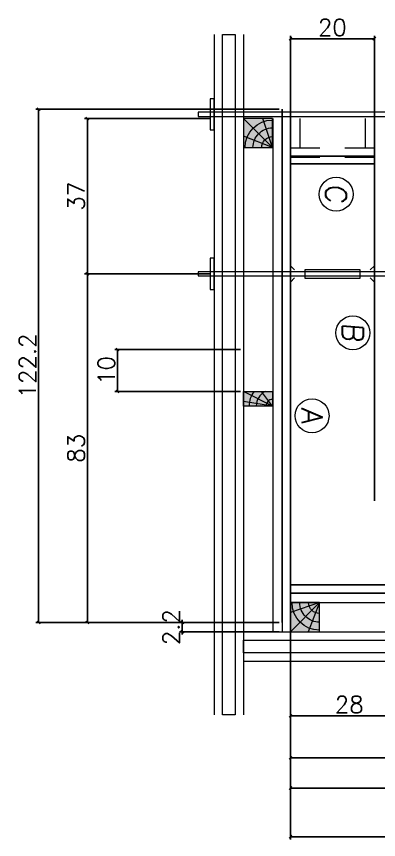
# Model space of a CAD drawing. Extents: x -8482 to 2614, y -517 to 5500.
# Drawn here: x -8242 to -7983, y 154 to 742 of the extents above; entities that cross this region are included whole.
import ezdxf
from ezdxf.enums import TextEntityAlignment as Align

# ---------------------------------------------------------------- set-up
doc = ezdxf.new("R2010")
doc.units = 0
doc.layers.get('0').update_dxf_attribs({"color": 1, "lineweight": 9})
for name, color, linetype, lineweight in [('BARRA_ANCORAGEM', 1, 'Continuous', 15), ('HACHURA_MEIOPONTALETE', 33, 'Continuous', 15), ('HACHURA_PONTALETE', 23, 'Continuous', 15), ('MEIOPONTALE_3_5X7', 12, 'Continuous', 15), ('PERFIL_METALICO', 7, 'Continuous', 15), ('PONTALETE_7X7', 18, 'Continuous', 15), ('SARRAFO_2_2X7', 24, 'Continuous', 15), ('TEXTO_LEITURA', 1, 'Continuous', 15)]:
    doc.layers.add(name, color=color, linetype=linetype, lineweight=lineweight)
doc.layers.add('COTA', color=241, linetype='Continuous')
doc.layers.add('NOMENCLATURA', color=7, linetype='Continuous')
doc.layers.add('hachura-chapa', color=7, linetype='Continuous', true_color=0xd07990)
doc.styles.add('Romans', font='romans.shx', dxfattribs={"height": 12})
doc.dimstyles.new('COTAX3', dxfattribs={"dimtxt": 12, "dimasz": 2, "dimexe": 2, "dimexo": 2, "dimgap": 2, "dimtad": 1, "dimdec": 1, "dimlfac": 0.333333, "dimzin": 12, "dimdsep": 46, "dimtxsty": 'Romans', "dimblk": 'OBLIQUE', "dimcen": 9, "dimclrd": 4, "dimclre": 4, "dimclrt": 240, "dimaunit": 1, "dimadec": 8, "dimazin": 3, "dimtfac": 1, "dimtdec": 1, "dimtix": 1, "dimtmove": 0, "dimatfit": 2, "dimldrblk": 'OBLIQUE', "dimfxl": 1, "dimtolj": 1, "dimtzin": 0, "dimlwd": -1, "dimlwe": -1, "dimarcsym": 0})

# ---------------------------------------------------------------- blocks, each defined once
blk = doc.blocks.new('_Oblique')
at = {"color": 0, "linetype": 'ByBlock', "lineweight": -2}
blk.add_line((-0.5, -0.5), (0.5, 0.5), dxfattribs=at)
blk = doc.blocks.new('*D9215')
at = {"layer": 'COTA', "color": 4, "linetype": 'Continuous', "ltscale": 30, "transparency": 16777216}
for p, q in [((-8053.87, 676.1), (-8227.87, 676.1)), ((-8225.87, 676.1), (-8225.87, 309.5)), ((-8053.87, 309.5), (-8227.87, 309.5))]:
    blk.add_line(p, q, dxfattribs=at)
at = {"layer": 'Defpoints', "color": 0, "linetype": 'Continuous', "ltscale": 30, "transparency": 16777216}
for p in [(-8051.87, 676.1), (-8225.87, 309.5), (-8051.87, 309.5)]:
    blk.add_point(p, dxfattribs=at)
at = {"layer": 'COTA', "color": 4, "linetype": 'Continuous', "ltscale": 30, "transparency": 16777216, "xscale": 2, "yscale": 2, "zscale": 2}
for p, rotation in [((-8225.87, 676.1), 90), ((-8225.87, 309.5), 270)]:
    blk.add_blockref('_Oblique', p, dxfattribs=dict(at, rotation=rotation))
at = {"layer": 'COTA', "color": 240, "linetype": 'Continuous', "ltscale": 30, "transparency": 16777216, "insert": (-8233.87, 492.8), "char_height": 12, "attachment_point": 5, "rotation": 90, "style": 'Romans'}
blk.add_mtext('\\A1;122.2', dxfattribs=at)
blk = doc.blocks.new('*D9217')
at = {"layer": 'COTA', "color": 4, "linetype": 'Continuous', "ltscale": 30, "transparency": 16777216}
for p, q in [((-8045.87, 638.5), (-8045.87, 728.5)), ((-8045.87, 726.5), (-7985.87, 726.5)), ((-7985.87, 638.5), (-7985.87, 728.5))]:
    blk.add_line(p, q, dxfattribs=at)
at = {"layer": 'Defpoints', "color": 0, "linetype": 'Continuous', "ltscale": 30, "transparency": 16777216}
for p in [(-7985.87, 726.5), (-8045.87, 636.5), (-7985.87, 636.5)]:
    blk.add_point(p, dxfattribs=at)
at = {"layer": 'COTA', "color": 4, "linetype": 'Continuous', "ltscale": 30, "transparency": 16777216, "xscale": 2, "yscale": 2, "zscale": 2, "rotation": 180}
blk.add_blockref('_Oblique', (-8045.87, 726.5), dxfattribs=at)
at = {"layer": 'COTA', "color": 4, "linetype": 'Continuous', "ltscale": 30, "transparency": 16777216, "xscale": 2, "yscale": 2, "zscale": 2}
blk.add_blockref('_Oblique', (-7985.87, 726.5), dxfattribs=at)
at = {"layer": 'COTA', "color": 240, "linetype": 'Continuous', "ltscale": 30, "transparency": 16777216, "insert": (-8015.87, 734.5), "char_height": 12, "attachment_point": 5, "style": 'Romans'}
blk.add_mtext('\\A1;20', dxfattribs=at)
blk = doc.blocks.new('PT')
at = {"layer": 'HACHURA_PONTALETE'}
h = blk.add_hatch(color=256, dxfattribs=at)
h.dxf.hatch_style = 1
h.paths.add_polyline_path([(0, 0), (14, 0), (14, -14), (0, -14)])
at = {"layer": 'PONTALETE_7X7'}
for q in [(0, -14), (0, -5.43), (9.34, -14), (0, -14), (0, -5.43), (9.34, -14)]:
    blk.add_line((14, 0), q, dxfattribs=at)
blk.add_lwpolyline([(0, 0), (14, 0), (14, -14), (0, -14)], close=True, dxfattribs=at)
for centre, radius, start, end in [((14, 0), 13.24, 180, 270), ((14.01, -0.08), 9.41, 179.4828, 269.9104), ((14.01, -0.08), 9.41, 179.4828, 269.9104), ((14.01, -0.08), 5.19, 179.0659, 269.8369), ((14.01, -0.08), 5.19, 179.0659, 269.8369), ((14, 0), 13.24, 180, 270)]:
    blk.add_arc(centre, radius, start, end, dxfattribs=at)
at = {"layer": 'SARRAFO_2_2X7'}
blk.add_lwpolyline([(0, 0), (14, 0), (14, -14), (0, -14)], close=True, dxfattribs=at)
blk = doc.blocks.new('B1A.E2')
at = {"layer": 'PONTALETE_7X7', "xscale": -0.495, "yscale": 0.495, "zscale": 0.495, "rotation": 270}
blk.add_blockref('PT', (6.93, 0), dxfattribs=at)
blk = doc.blocks.new('*D9218')
at = {"layer": 'COTA', "color": 4, "linetype": 'Continuous', "ltscale": 30, "transparency": 16777216}
for p, q in [((-8081.47, 504.5), (-8171.47, 504.5)), ((-8169.47, 504.5), (-8169.47, 474.5)), ((-8081.47, 474.5), (-8171.47, 474.5))]:
    blk.add_line(p, q, dxfattribs=at)
at = {"layer": 'Defpoints', "color": 0, "linetype": 'Continuous', "ltscale": 30, "transparency": 16777216}
for p in [(-8079.47, 504.5), (-8169.47, 474.5), (-8079.47, 474.5)]:
    blk.add_point(p, dxfattribs=at)
at = {"layer": 'COTA', "color": 4, "linetype": 'Continuous', "ltscale": 30, "transparency": 16777216, "xscale": 2, "yscale": 2, "zscale": 2}
for p, rotation in [((-8169.47, 504.5), 90), ((-8169.47, 474.5), 270)]:
    blk.add_blockref('_Oblique', p, dxfattribs=dict(at, rotation=rotation))
at = {"layer": 'COTA', "color": 240, "linetype": 'Continuous', "ltscale": 30, "transparency": 16777216, "insert": (-8177.47, 489.5), "char_height": 12, "attachment_point": 5, "rotation": 90, "style": 'Romans'}
blk.add_mtext('\\A1;10', dxfattribs=at)
blk = doc.blocks.new('MEIOPT')
at = {"layer": 'HACHURA_MEIOPONTALETE'}
h = blk.add_hatch(color=256, dxfattribs=at)
h.dxf.hatch_style = 1
h.paths.add_polyline_path([(0, 0), (7, 0), (7, -14), (0, -14)])
at = {"layer": 'MEIOPONTALE_3_5X7'}
for q in [(0, -14), (0, -5.3), (4.87, -14)]:
    blk.add_line((7, 0), q, dxfattribs=at)
blk.add_lwpolyline([(0, 0), (7, 0), (7, -14), (0, -14)], close=True, dxfattribs=at)
for radius, start in [(3.17, 180), (7.83, 206.5651), (11.31, 231.7782)]:
    blk.add_arc((7, 0), radius, start, 270, dxfattribs=at)
blk = doc.blocks.new('B2A.E4')
at = {"layer": 'MEIOPONTALE_3_5X7', "xscale": 0.495, "yscale": 0.495, "zscale": 0.495}
blk.add_blockref('MEIOPT', (0, 6.93), dxfattribs=at)
blk = doc.blocks.new('PAR.BAI2')
at = {"layer": 'BARRA_ANCORAGEM'}
blk.add_lwpolyline([(-3.7125, -0.891), (3.7125, -0.891), (3.7125, 0), (-3.7125, 0)], close=True, dxfattribs=at)
blk = doc.blocks.new('*D9219')
at = {"layer": 'COTA', "color": 4, "linetype": 'Continuous', "ltscale": 30, "transparency": 16777216}
for p, q in [((-8103.07, 669.5), (-8193.07, 669.5)), ((-8191.07, 669.5), (-8191.07, 558.5)), ((-8103.07, 558.5), (-8193.07, 558.5))]:
    blk.add_line(p, q, dxfattribs=at)
at = {"layer": 'Defpoints', "color": 0, "linetype": 'Continuous', "ltscale": 30, "transparency": 16777216}
for p in [(-8101.07, 669.5), (-8191.07, 558.5), (-8101.07, 558.5)]:
    blk.add_point(p, dxfattribs=at)
at = {"layer": 'COTA', "color": 4, "linetype": 'Continuous', "ltscale": 30, "transparency": 16777216, "xscale": 2, "yscale": 2, "zscale": 2}
for p, rotation in [((-8191.07, 669.5), 90), ((-8191.07, 558.5), 270)]:
    blk.add_blockref('_Oblique', p, dxfattribs=dict(at, rotation=rotation))
at = {"layer": 'COTA', "color": 240, "linetype": 'Continuous', "ltscale": 30, "transparency": 16777216, "insert": (-8199.07, 614), "char_height": 12, "attachment_point": 5, "rotation": 90, "style": 'Romans'}
blk.add_mtext('\\A1;37', dxfattribs=at)
blk = doc.blocks.new('*D9220')
at = {"layer": 'COTA', "color": 4, "linetype": 'Continuous', "ltscale": 30, "transparency": 16777216}
for p, q in [((-8103.07, 558.5), (-8193.07, 558.5)), ((-8191.07, 558.5), (-8191.07, 309.5)), ((-8103.07, 309.5), (-8193.07, 309.5))]:
    blk.add_line(p, q, dxfattribs=at)
at = {"layer": 'Defpoints', "color": 0, "linetype": 'Continuous', "ltscale": 30, "transparency": 16777216}
for p in [(-8101.07, 558.5), (-8191.07, 309.5), (-8101.07, 309.5)]:
    blk.add_point(p, dxfattribs=at)
at = {"layer": 'COTA', "color": 4, "linetype": 'Continuous', "ltscale": 30, "transparency": 16777216, "xscale": 2, "yscale": 2, "zscale": 2}
for p, rotation in [((-8191.07, 558.5), 90), ((-8191.07, 309.5), 270)]:
    blk.add_blockref('_Oblique', p, dxfattribs=dict(at, rotation=rotation))
at = {"layer": 'COTA', "color": 240, "linetype": 'Continuous', "ltscale": 30, "transparency": 16777216, "insert": (-8199.07, 434), "char_height": 12, "attachment_point": 5, "rotation": 90, "style": 'Romans'}
blk.add_mtext('\\A1;83', dxfattribs=at)
blk = doc.blocks.new('PAR_CIMA')
at = {"layer": 'BARRA_ANCORAGEM'}
blk.add_lwpolyline([(-0.94905, -0.999), (-1.94805, 0), (1.94805, 0), (0.94905, -0.999)], dxfattribs=at)
blk = doc.blocks.new('PAR_BAIXO')
at = {"layer": 'BARRA_ANCORAGEM'}
blk.add_lwpolyline([(-0.94905, 0.999), (-1.94805, 0), (1.94805, 0), (0.94905, 0.999)], dxfattribs=at)
blk = doc.blocks.new('*D9221')
at = {"layer": 'COTA', "color": 4, "linetype": 'Continuous', "ltscale": 30, "transparency": 16777216}
for p, q in [((-8103.07, 558.5), (-8193.07, 558.5)), ((-8191.07, 558.5), (-8191.07, 309.5)), ((-8103.07, 309.5), (-8193.07, 309.5))]:
    blk.add_line(p, q, dxfattribs=at)
at = {"layer": 'Defpoints', "color": 0, "linetype": 'Continuous', "ltscale": 30, "transparency": 16777216}
for p in [(-8101.07, 558.5), (-8191.07, 309.5), (-8101.07, 309.5)]:
    blk.add_point(p, dxfattribs=at)
at = {"layer": 'COTA', "color": 4, "linetype": 'Continuous', "ltscale": 30, "transparency": 16777216, "xscale": 2, "yscale": 2, "zscale": 2}
for p, rotation in [((-8191.07, 558.5), 90), ((-8191.07, 309.5), 270)]:
    blk.add_blockref('_Oblique', p, dxfattribs=dict(at, rotation=rotation))
at = {"layer": 'COTA', "color": 240, "linetype": 'Continuous', "ltscale": 30, "transparency": 16777216, "insert": (-8199.07, 434), "char_height": 12, "attachment_point": 5, "rotation": 90, "style": 'Romans'}
blk.add_mtext('\\A1;83', dxfattribs=at)
blk = doc.blocks.new('TA')
at = {"layer": 'TEXTO_LEITURA'}
blk.add_circle((-0.23, 0.15), 4.04, dxfattribs=at)
at = {"layer": 'TEXTO_LEITURA', "style": 'Romans', "oblique": 5}
blk.add_text('A', height=4.99, dxfattribs=at).set_placement((-0.23, 0.15), align=Align.MIDDLE_CENTER)
blk = doc.blocks.new('TB')
at = {"layer": 'TEXTO_LEITURA'}
blk.add_circle((0.04, -0.13), 4.04, dxfattribs=at)
at = {"layer": 'TEXTO_LEITURA', "style": 'Romans', "oblique": 5}
blk.add_text('B', height=4.99, dxfattribs=at).set_placement((-0.17, -0.13), align=Align.MIDDLE_CENTER)
blk = doc.blocks.new('TC')
at = {"layer": 'TEXTO_LEITURA'}
blk.add_circle((0.04, -0.11), 4.04, dxfattribs=at)
at = {"layer": 'TEXTO_LEITURA', "style": 'Romans', "oblique": 5}
blk.add_text('C', height=4.99, dxfattribs=at).set_placement((-0.14, -0.11), align=Align.MIDDLE_CENTER)
blk = doc.blocks.new('*D9222')
at = {"layer": 'COTA', "color": 4, "linetype": 'Continuous', "ltscale": 30, "transparency": 16777216}
for p, q in [((-8045.87, 328.5), (-8045.87, 154.5)), ((-7712.87, 328.5), (-7712.87, 154.5)), ((-8045.87, 156.5), (-7712.87, 156.5))]:
    blk.add_line(p, q, dxfattribs=at)
at = {"layer": 'Defpoints', "color": 0, "linetype": 'Continuous', "ltscale": 30, "transparency": 16777216}
for p in [(-8045.87, 330.5), (-7712.87, 330.5), (-7712.87, 156.5)]:
    blk.add_point(p, dxfattribs=at)
at = {"layer": 'COTA', "color": 4, "linetype": 'Continuous', "ltscale": 30, "transparency": 16777216, "xscale": 2, "yscale": 2, "zscale": 2, "rotation": 180}
blk.add_blockref('_Oblique', (-8045.87, 156.5), dxfattribs=at)
at = {"layer": 'COTA', "color": 4, "linetype": 'Continuous', "ltscale": 30, "transparency": 16777216, "xscale": 2, "yscale": 2, "zscale": 2}
blk.add_blockref('_Oblique', (-7712.87, 156.5), dxfattribs=at)
at = {"layer": 'COTA', "color": 240, "linetype": 'Continuous', "ltscale": 30, "transparency": 16777216, "insert": (-7879.37, 164.5), "char_height": 12, "attachment_point": 5, "style": 'Romans'}
blk.add_mtext('\\A1;111', dxfattribs=at)
blk = doc.blocks.new('*D9225')
at = {"layer": 'COTA', "color": 4, "linetype": 'Continuous', "ltscale": 30, "transparency": 16777216}
for p, q in [((-8045.87, 300.9), (-8045.87, 240.9)), ((-7961.87, 300.9), (-7961.87, 240.9)), ((-8045.87, 242.9), (-7961.87, 242.9))]:
    blk.add_line(p, q, dxfattribs=at)
at = {"layer": 'Defpoints', "color": 0, "linetype": 'Continuous', "ltscale": 30, "transparency": 16777216}
for p in [(-8045.87, 302.9), (-7961.87, 302.9), (-7961.87, 242.9)]:
    blk.add_point(p, dxfattribs=at)
at = {"layer": 'COTA', "color": 4, "linetype": 'Continuous', "ltscale": 30, "transparency": 16777216, "xscale": 2, "yscale": 2, "zscale": 2, "rotation": 180}
blk.add_blockref('_Oblique', (-8045.87, 242.9), dxfattribs=at)
at = {"layer": 'COTA', "color": 4, "linetype": 'Continuous', "ltscale": 30, "transparency": 16777216, "xscale": 2, "yscale": 2, "zscale": 2}
blk.add_blockref('_Oblique', (-7961.87, 242.9), dxfattribs=at)
at = {"layer": 'COTA', "color": 240, "linetype": 'Continuous', "ltscale": 30, "transparency": 16777216, "insert": (-8003.87, 250.9), "char_height": 12, "attachment_point": 5, "style": 'Romans'}
blk.add_mtext('\\A1;28', dxfattribs=at)
blk = doc.blocks.new('*D9227')
at = {"layer": 'COTA', "color": 4, "linetype": 'Continuous', "ltscale": 30, "transparency": 16777216}
for p, q in [((-8045.87, 300.9), (-8045.87, 210.9)), ((-7880.87, 300.9), (-7880.87, 210.9)), ((-8045.87, 212.9), (-7880.87, 212.9))]:
    blk.add_line(p, q, dxfattribs=at)
at = {"layer": 'Defpoints', "color": 0, "linetype": 'Continuous', "ltscale": 30, "transparency": 16777216}
for p in [(-8045.87, 302.9), (-7880.87, 302.9), (-7880.87, 212.9)]:
    blk.add_point(p, dxfattribs=at)
at = {"layer": 'COTA', "color": 4, "linetype": 'Continuous', "ltscale": 30, "transparency": 16777216, "xscale": 2, "yscale": 2, "zscale": 2, "rotation": 180}
blk.add_blockref('_Oblique', (-8045.87, 212.9), dxfattribs=at)
at = {"layer": 'COTA', "color": 4, "linetype": 'Continuous', "ltscale": 30, "transparency": 16777216, "xscale": 2, "yscale": 2, "zscale": 2}
blk.add_blockref('_Oblique', (-7880.87, 212.9), dxfattribs=at)
at = {"layer": 'COTA', "color": 240, "linetype": 'Continuous', "ltscale": 30, "transparency": 16777216, "insert": (-7963.37, 220.9), "char_height": 12, "attachment_point": 5, "style": 'Romans'}
blk.add_mtext('\\A1;55', dxfattribs=at)
blk = doc.blocks.new('*D9237')
at = {"layer": 'COTA', "color": 4, "linetype": 'Continuous', "ltscale": 30, "transparency": 16777216}
for p, q in [((-8045.87, 279.3), (-8045.87, 189.3)), ((-7825.37, 279.3), (-7825.37, 189.3)), ((-8045.87, 191.3), (-7825.37, 191.3))]:
    blk.add_line(p, q, dxfattribs=at)
at = {"layer": 'Defpoints', "color": 0, "linetype": 'Continuous', "ltscale": 30, "transparency": 16777216}
for p in [(-8045.87, 281.3), (-7825.37, 281.3), (-7825.37, 191.3)]:
    blk.add_point(p, dxfattribs=at)
at = {"layer": 'COTA', "color": 4, "linetype": 'Continuous', "ltscale": 30, "transparency": 16777216, "xscale": 2, "yscale": 2, "zscale": 2, "rotation": 180}
blk.add_blockref('_Oblique', (-8045.87, 191.3), dxfattribs=at)
at = {"layer": 'COTA', "color": 4, "linetype": 'Continuous', "ltscale": 30, "transparency": 16777216, "xscale": 2, "yscale": 2, "zscale": 2}
blk.add_blockref('_Oblique', (-7825.37, 191.3), dxfattribs=at)
at = {"layer": 'COTA', "color": 240, "linetype": 'Continuous', "ltscale": 30, "transparency": 16777216, "insert": (-7935.62, 199.3), "char_height": 12, "attachment_point": 5, "style": 'Romans'}
blk.add_mtext('\\A1;73.5', dxfattribs=at)
blk = doc.blocks.new('*D9238')
at = {"layer": 'Defpoints', "color": 0, "linetype": 'Continuous', "ltscale": 30, "transparency": 16777216}
for p in [(-8051.87, 309.5), (-8123.19, 302.9), (-8051.87, 302.9)]:
    blk.add_point(p, dxfattribs=at)
at = {"layer": 'NOMENCLATURA', "color": 4, "linetype": 'Continuous', "ltscale": 30, "transparency": 16777216}
for p, q in [((-8053.87, 309.5), (-8125.19, 309.5)), ((-8123.19, 309.5), (-8123.19, 311.5)), ((-8123.19, 309.5), (-8123.19, 302.9)), ((-8053.87, 302.9), (-8125.19, 302.9)), ((-8123.19, 302.9), (-8123.19, 300.9))]:
    blk.add_line(p, q, dxfattribs=at)
at = {"layer": 'NOMENCLATURA', "color": 4, "linetype": 'Continuous', "ltscale": 30, "transparency": 16777216, "xscale": 2, "yscale": 2, "zscale": 2}
for p, rotation in [((-8123.19, 309.5), 270), ((-8123.19, 302.9), 90)]:
    blk.add_blockref('_Oblique', p, dxfattribs=dict(at, rotation=rotation))
at = {"layer": 'NOMENCLATURA', "color": 240, "linetype": 'Continuous', "ltscale": 30, "transparency": 16777216, "insert": (-8131.19, 306.2), "char_height": 12, "attachment_point": 5, "rotation": 90, "style": 'Romans'}
blk.add_mtext('\\A1;2.2', dxfattribs=at)

msp = doc.modelspace()

# ---------------------------------------------------------------- linework, layer by layer
at = {"layer": 'BARRA_ANCORAGEM', "linetype": 'Continuous', "ltscale": 30}
for points in [[(-8111.87, 674), (-8111.87, 671), (-7919.87, 671), (-7919.87, 674)], [(-8111.87, 560), (-8111.87, 557), (-7919.87, 557), (-7919.87, 560)], [(-8035.67, 561.5), (-8035.67, 555.5), (-7996.07, 555.5), (-7996.07, 561.5)]]:
    msp.add_lwpolyline(points, close=True, dxfattribs=at)
at = {"layer": 'hachura-chapa', "ltscale": 30}
for p, q in [((-8051.87, 676.1), (-8051.87, 309.5)), ((-8045.87, 676.1), (-8045.87, 309.5)), ((-7985.87, 669.5), (-7985.87, 396.5)), ((-8045.87, 642.5), (-7985.87, 642.5)), ((-8045.87, 637.1), (-7985.87, 637.1)), ((-8045.87, 336.5), (-7712.87, 336.5)), ((-8045.87, 330.5), (-7712.87, 330.5))]:
    msp.add_line(p, q, dxfattribs=at)
at = {"layer": 'PERFIL_METALICO', "ltscale": 30}
for p, q in [((-8100.47, 729.5), (-8100.47, 243.5)), ((-8079.47, 729.5), (-8079.47, 243.5)), ((-8079.47, 302.9), (-7652.87, 302.9)), ((-8079.47, 281.9), (-7652.87, 281.9))]:
    msp.add_line(p, q, dxfattribs=at)
at = {"layer": 'PERFIL_METALICO', "linetype": 'Continuous', "ltscale": 30}
for points in [[(-8085.47, 729.5), (-8085.47, 243.5), (-8094.47, 243.5), (-8094.47, 729.5)], [(-8079.47, 296.9), (-7652.87, 296.9), (-7652.87, 287.9), (-8079.47, 287.9)]]:
    msp.add_lwpolyline(points, close=True, dxfattribs=at)
at = {"layer": 'SARRAFO_2_2X7', "ltscale": 30}
for p, q in [((-8058.47, 669.5), (-8058.47, 302.9)), ((-8051.87, 669.5), (-8051.87, 302.9)), ((-8045.87, 669.5), (-8045.87, 648.5)), ((-8039.27, 669.5), (-8039.27, 648.5)), ((-7992.47, 669.5), (-7992.47, 648.5)), ((-7985.87, 669.5), (-7985.87, 648.5)), ((-8045.87, 648.5), (-8024.87, 648.5)), ((-8006.87, 648.5), (-7985.87, 648.5)), ((-8045.87, 641.9), (-8024.87, 641.9)), ((-8006.87, 641.9), (-7985.87, 641.9)), ((-8045.87, 330.5), (-7712.87, 330.5)), ((-8045.87, 323.9), (-7712.87, 323.9))]:
    msp.add_line(p, q, dxfattribs=at)

# ---------------------------------------------------------------- block references
at = {"layer": 'BARRA_ANCORAGEM', "linetype": 'Continuous', "ltscale": 30, "xscale": 3, "yscale": 3, "zscale": 3, "rotation": 270}
for name, p in [('PAR.BAI2', (-8100.47, 672.5)), ('PAR.BAI2', (-8100.47, 558.5)), ('PAR_BAIXO', (-8045.87, 558.5)), ('PAR_CIMA', (-7985.87, 558.5))]:
    msp.add_blockref(name, p, dxfattribs=at)
at = {"layer": 'hachura-chapa', "linetype": 'Continuous', "ltscale": 30, "xscale": 3, "yscale": 3, "zscale": 3, "rotation": 270}
for name, p in [('B1A.E2', (-8079.47, 669.5)), ('B2A.E4', (-8079.47, 474.5))]:
    msp.add_blockref(name, p, dxfattribs=at)
at = {"layer": 'hachura-chapa', "linetype": 'Continuous', "ltscale": 30, "xscale": 3, "yscale": 3, "zscale": 3}
msp.add_blockref('B1A.E2', (-8045.87, 302.9), dxfattribs=at)
at = {"layer": 'NOMENCLATURA', "linetype": 'Continuous', "ltscale": 30, "xscale": 3, "yscale": 3, "zscale": 3, "rotation": 270}
for name, p in [('TC', (-8012.87, 615.5)), ('TB', (-8000.87, 516.5)), ('TA', (-8030.87, 456.5))]:
    msp.add_blockref(name, p, dxfattribs=at)

# ---------------------------------------------------------------- dimensions: what is measured, and where the dimension line sits
at = {"layer": 'COTA', "linetype": 'Continuous', "ltscale": 30}
for base, p1, p2, picture, middle in [((-7985.87, 726.5), (-8045.87, 636.5), (-7985.87, 636.5), '*D9217', (-8015.87, 734.5)), ((-7712.87, 156.5), (-8045.87, 330.5), (-7712.87, 330.5), '*D9222', (-7879.37, 164.5)), ((-7961.87, 242.9), (-8045.87, 302.9), (-7961.87, 302.9), '*D9225', (-8003.87, 250.9)), ((-7880.87, 212.9), (-8045.87, 302.9), (-7880.87, 302.9), '*D9227', (-7963.37, 220.9)), ((-7825.37, 191.3), (-8045.87, 281.3), (-7825.37, 281.3), '*D9237', (-7935.62, 199.3))]:
    dim = msp.add_linear_dim(base=base, p1=p1, p2=p2, dimstyle='COTAX3', dxfattribs=at)
    dim.commit()
    dim.dimension.update_dxf_attribs({"geometry": picture, "text_midpoint": middle})
for base, p1, p2, picture, middle in [((-8225.87, 309.5), (-8051.87, 676.1), (-8051.87, 309.5), '*D9215', (-8233.87, 492.8)), ((-8191.07, 558.5), (-8101.07, 669.5), (-8101.07, 558.5), '*D9219', (-8199.07, 614)), ((-8191.07, 309.5), (-8101.07, 558.5), (-8101.07, 309.5), '*D9220', (-8199.07, 434)), ((-8191.07, 309.5), (-8101.07, 558.5), (-8101.07, 309.5), '*D9221', (-8199.07, 434)), ((-8169.47, 474.5), (-8079.47, 504.5), (-8079.47, 474.5), '*D9218', (-8177.47, 489.5))]:
    dim = msp.add_linear_dim(base=base, p1=p1, p2=p2, angle=270, dimstyle='COTAX3', dxfattribs=at)
    dim.commit()
    dim.dimension.update_dxf_attribs({"geometry": picture, "text_midpoint": middle})
at = {"layer": 'NOMENCLATURA', "linetype": 'Continuous', "ltscale": 30}
dim = msp.add_linear_dim(base=(-8123.19, 302.9), p1=(-8051.87, 309.5), p2=(-8051.87, 302.9), angle=90, dimstyle='COTAX3', dxfattribs=at)
dim.commit()
dim.dimension.update_dxf_attribs({"geometry": '*D9238', "text_midpoint": (-8131.19, 306.2)})

doc.saveas('drawing.dxf')
